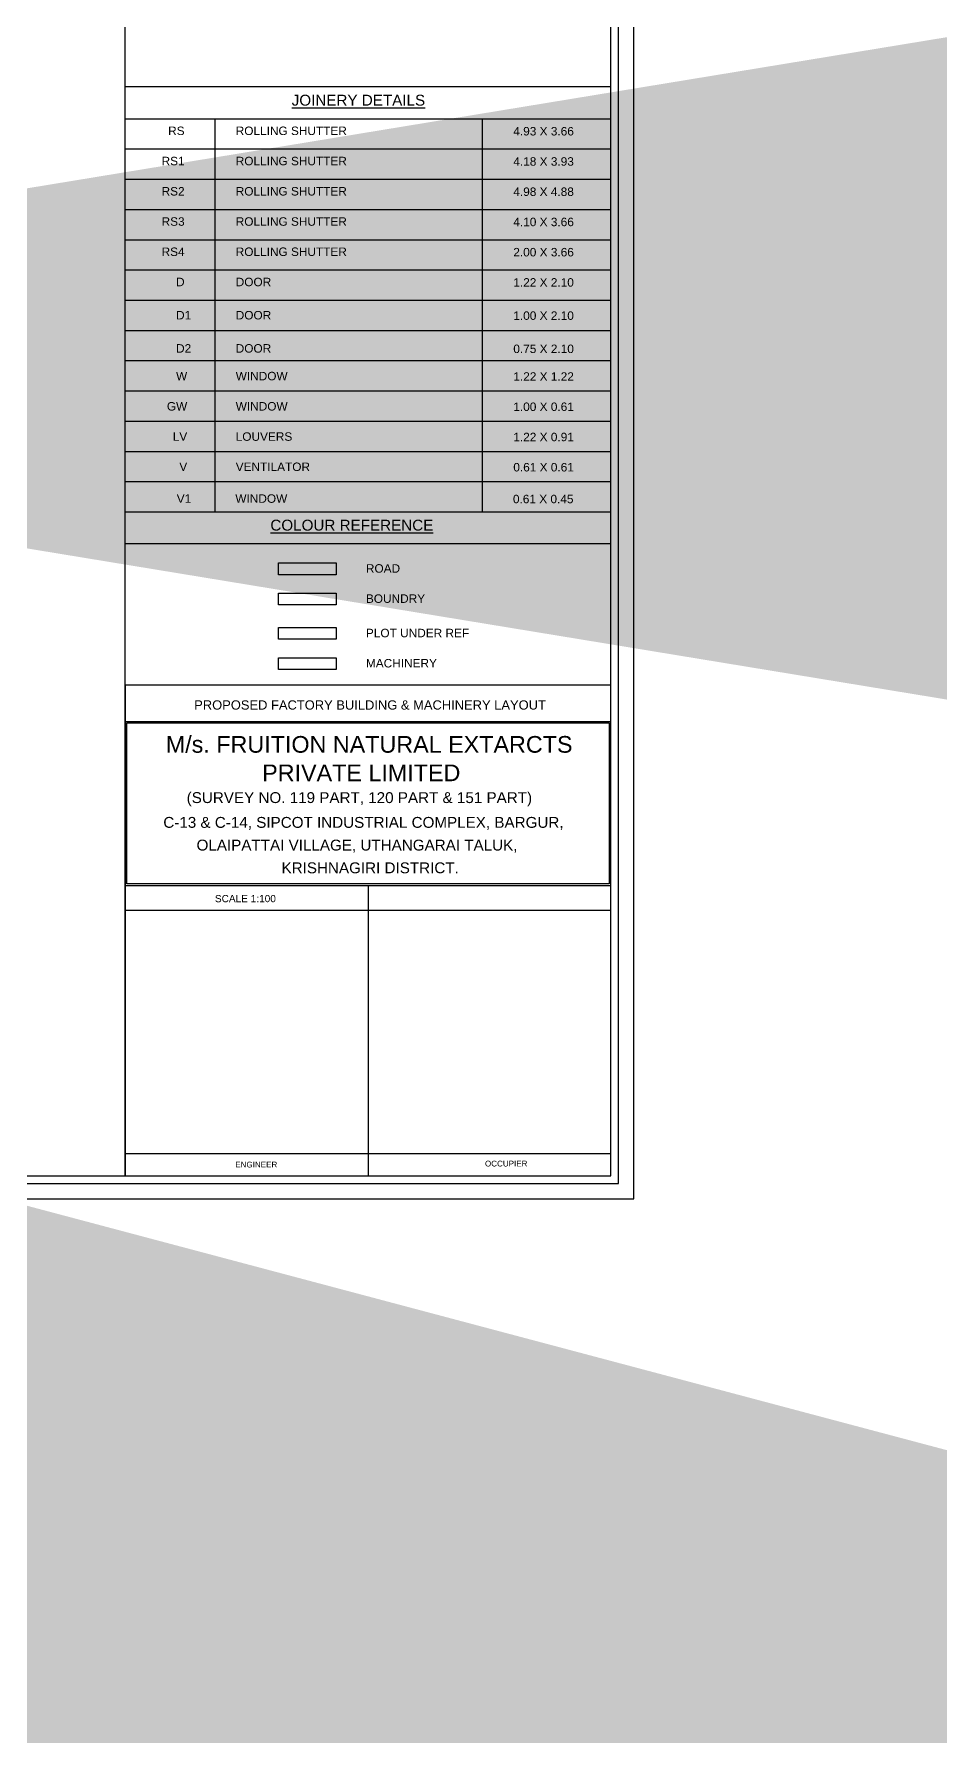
# Model space of a CAD drawing. Header units: metres. Extents: x 0 to 11269, y -5244 to -4054.
# Drawn here: x 10833.3 to 10860, y -5071.7 to -5021.5 of the extents above; entities that cross this region are included whole.
import ezdxf
from ezdxf.enums import TextEntityAlignment as Align

# ---------------------------------------------------------------- set-up
doc = ezdxf.new("R2010")
doc.units = ezdxf.units.M
doc.header["$MEASUREMENT"] = 0
for name, color, linetype in [('2CON', 5, 'Continuous'), ('3CON', 3, 'Continuous'), ('DIM', 3, 'Continuous')]:
    doc.layers.add(name, color=color, linetype=linetype)
doc.styles.get("Standard").update_dxf_attribs({"font": 'arial.ttf'})
doc.dimstyles.new('300', dxfattribs={"dimscale": 0.1, "dimtxt": 500, "dimasz": 2000, "dimexe": 400, "dimexo": 1500, "dimgap": 0, "dimtad": 1, "dimlfac": 0.001, "dimzin": 0, "dimdsep": 46, "dimtxsty": 'Standard', "dimcen": 800, "dimse1": 1, "dimse2": 1, "dimclrd": 1, "dimclre": 5, "dimclrt": 3, "dimadec": 0, "dimazin": 0, "dimtfac": 1, "dimtix": 1, "dimtofl": 0, "dimtmove": 1, "dimatfit": 3, "dimfxl": 0, "dimtolj": 1, "dimtzin": 0, "dimarcsym": 0})

msp = doc.modelspace()

# ---------------------------------------------------------------- linework, layer by layer
at = {"color": 3}
for p, q in [((10836.00609, -5046.54521), (10836.00609, -5041.79141)), ((10836.00609, -5041.79141), (10850.24413, -5041.79141)), ((10850.24413, -5041.79141), (10850.24413, -5046.54521)), ((10850.24413, -5046.54521), (10836.00609, -5046.54521))]:
    msp.add_line(p, q, dxfattribs=at)
at = {"layer": '2CON'}
for points in [[(10840.48375, -5037.0698), (10842.18555, -5037.0698), (10842.18555, -5037.41612), (10840.48375, -5037.41612)], [(10840.48375, -5037.95999), (10842.18555, -5037.95999), (10842.18555, -5038.30631), (10840.48375, -5038.30631)], [(10840.48375, -5038.97601), (10842.18555, -5038.97601), (10842.18555, -5039.32233), (10840.48375, -5039.32233)], [(10840.48375, -5039.86655), (10842.18555, -5039.86655), (10842.18555, -5040.21287), (10840.48375, -5040.21287)]]:
    msp.add_lwpolyline(points, close=True, dxfattribs=at)
at = {"layer": '3CON'}
for p, q in [((10835.96359, -5040.66218), (10850.28663, -5040.66218)), ((10835.96359, -5041.74891), (10850.28663, -5041.74891)), ((10835.96359, -5046.58771), (10850.28663, -5046.58771)), ((10843.12511, -5046.58771), (10843.12511, -5055.16061)), ((10835.96359, -5047.31463), (10850.28663, -5047.31463)), ((10835.96359, -5054.4993), (10850.28663, -5054.4993)), ((10835.96359, -5055.16061), (10850.28663, -5055.16061))]:
    msp.add_line(p, q, dxfattribs=at)
at = {"layer": 'DIM', "color": 2, "linetype": 'ByBlock', "ltscale": 100}
for p, q in [((10835.96359, -5055.16061), (10835.96359, -4970.52061)), ((10835.96359, -5023.0033), (10850.28663, -5023.0033)), ((10835.96359, -5023.95712), (10850.28663, -5023.95712)), ((10838.616, -5035.55962), (10838.616, -5023.95712)), ((10846.49886, -5035.55962), (10846.49886, -5023.95712)), ((10835.96359, -5024.84962), (10850.28663, -5024.84962)), ((10835.96359, -5025.74212), (10850.28663, -5025.74212)), ((10835.96359, -5026.63462), (10850.28663, -5026.63462)), ((10835.96359, -5027.52712), (10850.28663, -5027.52712)), ((10835.96359, -5028.41962), (10850.28663, -5028.41962)), ((10835.96359, -5028.41962), (10850.28663, -5028.41962)), ((10835.96359, -5029.31212), (10850.28663, -5029.31212)), ((10835.96359, -5030.20462), (10850.28663, -5030.20462)), ((10835.96359, -5031.09712), (10850.28663, -5031.09712)), ((10835.96359, -5031.98962), (10850.28663, -5031.98962)), ((10835.96359, -5032.88212), (10850.28663, -5032.88212)), ((10835.96359, -5033.77462), (10850.28663, -5033.77462)), ((10835.96359, -5034.66712), (10850.28663, -5034.66712)), ((10835.96359, -5035.55962), (10850.28663, -5035.55962)), ((10835.96359, -5035.55962), (10850.28663, -5035.55962)), ((10835.96359, -5036.49275), (10850.28663, -5036.49275))]:
    msp.add_line(p, q, dxfattribs=at)
at = {"layer": 'DIM', "color": 4, "linetype": 'ByBlock', "ltscale": 100}
msp.add_line((10835.96359, -5040.66218), (10835.96359, -5055.16061), dxfattribs=at)
at = {"layer": 'DIM', "color": 2, "linetype": 'ByBlock', "ltscale": 100}
for points in [[(10700.96663, -4969.84061), (10700.96663, -5055.84061), (10850.96663, -5055.84061), (10850.96663, -4969.84061)], [(10701.41663, -4970.29061), (10701.41663, -5055.39061), (10850.51663, -5055.39061), (10850.51663, -4970.29061)], [(10701.64663, -4970.52061), (10701.64663, -5055.16061), (10850.28663, -5055.16061), (10850.28663, -4970.52061)]]:
    msp.add_lwpolyline(points, close=True, dxfattribs=at)

# ---------------------------------------------------------------- texts
at = {"color": 3, "linetype": 'Continuous'}
for s, p in [('RS', (10837.71408, -5024.43791)), ('4.93 X 3.66', (10849.1986, -5024.45039)), ('RS1', (10837.71408, -5025.33041)), ('4.18 X 3.93', (10849.1986, -5025.34289)), ('RS2', (10837.71408, -5026.22291)), ('4.98 X 4.88', (10849.1986, -5026.23539)), ('RS3', (10837.71408, -5027.11541)), ('4.10 X 3.66', (10849.1986, -5027.12789)), ('RS4', (10837.71408, -5028.00791)), ('2.00 X 3.66', (10849.1986, -5028.02039)), ('D', (10837.71408, -5028.90041)), ('1.22 X 2.10', (10849.1986, -5028.91289)), ('D1', (10837.90832, -5029.88064)), ('1.00 X 2.10', (10849.1986, -5029.89312)), ('D2', (10837.90832, -5030.86087)), ('0.75 X 2.10', (10849.1986, -5030.87335)), ('W', (10837.7915, -5031.67813)), ('1.22 X 1.22', (10849.1986, -5031.69061)), ('GW', (10837.7915, -5032.57063)), ('1.00 X 0.61', (10849.1986, -5032.58311)), ('LV', (10837.7915, -5033.46313)), ('1.22 X 0.91', (10849.1986, -5033.47561)), ('V', (10837.7915, -5034.35563)), ('0.61 X 0.61', (10849.1986, -5034.36811)), ('V1', (10837.90829, -5035.29378)), ('0.61 X 0.45', (10849.18751, -5035.30626))]:
    msp.add_text(s, height=0.25, dxfattribs=at).set_placement(p, align=Align.RIGHT)
for s, height, p in [('ROLLING SHUTTER', 0.25, (10839.22188, -5024.43791)), ('ROLLING SHUTTER', 0.25, (10839.22188, -5025.33041)), ('ROLLING SHUTTER', 0.25, (10839.22188, -5026.22291)), ('ROLLING SHUTTER', 0.25, (10839.22188, -5027.11541)), ('ROLLING SHUTTER', 0.25, (10839.22188, -5028.00791)), ('DOOR', 0.25, (10839.22188, -5028.90041)), ('DOOR', 0.25, (10839.22188, -5029.88064)), ('DOOR', 0.25, (10839.22188, -5030.86087)), ('WINDOW', 0.25, (10839.22188, -5031.67813)), ('WINDOW', 0.25, (10839.22188, -5032.57063)), ('LOUVERS', 0.25, (10839.22188, -5033.46313)), ('VENTILATOR', 0.25, (10839.22188, -5034.35563)), ('WINDOW', 0.25, (10839.21079, -5035.29378)), ('SCALE 1:100', 0.2125, (10838.6083, -5047.08332))]:
    msp.add_text(s, height=height, dxfattribs=at).set_placement(p)
at = {"layer": '3CON', "color": 2}
for s, p in [('%%UJOINERY DETAILS', (10842.84199, -5023.40879)), ('%%UCOLOUR REFERENCE', (10842.64814, -5035.9535))]:
    msp.add_text(s, height=0.321, dxfattribs=at).set_placement(p, align=Align.MIDDLE)
at = {"layer": '3CON'}
for s, height, p in [('ROAD', 0.25, (10843.06336, -5037.35652)), ('BOUNDRY', 0.25, (10843.06336, -5038.24672)), ('PLOT UNDER REF', 0.25, (10843.06336, -5039.26273)), ('MACHINERY', 0.25, (10843.06336, -5040.15327)), ('ENGINEER', 0.17, (10839.20806, -5054.91319)), ('OCCUPIER', 0.17, (10846.57601, -5054.88437))]:
    msp.add_text(s, height=height, dxfattribs=at).set_placement(p)
at = {"layer": '3CON', "color": 2}
for s, height, p in [('PROPOSED FACTORY BUILDING & MACHINERY LAYOUT', 0.27285, (10837.99691, -5041.39799)), ('(SURVEY NO. 119 PART, 120 PART & 151 PART)', 0.321, (10837.77481, -5044.15625)), ('C-13 & C-14, SIPCOT INDUSTRIAL COMPLEX, BARGUR,', 0.321, (10837.08568, -5044.88774)), ('OLAIPATTAI VILLAGE, UTHANGARAI TALUK,', 0.321, (10838.06661, -5045.5584)), ('KRISHNAGIRI DISTRICT.', 0.321, (10840.57329, -5046.22902))]:
    msp.add_text(s, height=height, dxfattribs=at).set_placement(p)
at = {"layer": '3CON', "color": 6}
for s, p in [('M/s. FRUITION NATURAL EXTARCTS', (10843.15886, -5042.41487)), ('PRIVATE LIMITED', (10842.92669, -5043.26486))]:
    msp.add_text(s, height=0.49248, dxfattribs=at).set_placement(p, align=Align.MIDDLE)

# ---------------------------------------------------------------- leaders
at = {"layer": 'DIM', "color": 4, "linetype": 'ByBlock', "ltscale": 100}
for points in [[(10814.92272, -5032.92762), (10815.48716, -5032.21265), (10815.70055, -5032.21265)], [(10800.7374, -5031.32542), (10801.25431, -5031.32542)], [(10810.25516, -5043.59447), (10810.25516, -5044.38197), (10809.92967, -5044.38197)]]:
    msp.add_leader(points, dimstyle='300', override={"dimgap": 0.04, "dimtad": 0, "dimfxl": 0.1875}, dxfattribs=at)
at = {"layer": 'DIM', "color": 1, "linetype": 'ByBlock', "ltscale": 100}
msp.add_leader([(10785.50814, -5043.40094), (10786.05397, -5043.64651), (10786.05397, -5043.82743)], dimstyle='300', override={"dimgap": 0.04, "dimtad": 0, "dimfxl": 0.1875}, dxfattribs=at)

doc.saveas('drawing.dxf')
